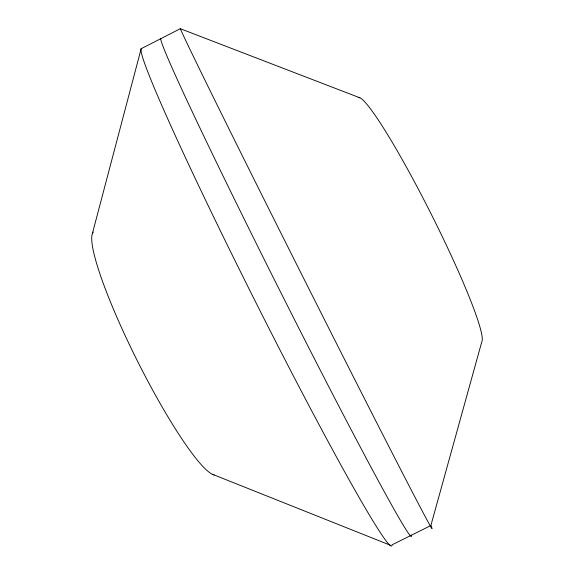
<?xml version="1.0" encoding="UTF-8"?>
<svg xmlns="http://www.w3.org/2000/svg" width="574" height="574" viewBox="0 0 574 574"><rect width="100%" height="100%" fill="white"/><g stroke="black" fill="none" stroke-linecap="round" stroke-linejoin="round"><path stroke-width="0.86" d="M92.414 233.439L141.168 48.704L180.315 28.7L359.812 97.781M141.168 48.704A278.232 11.882 63.3 0 0 260.122 310.936A278.232 11.882 63.3 0 0 392.078 544.819L430.859 525.547L481.794 341.803A136.999 12.98 63.3 0 0 430.572 212.839A136.999 12.98 63.3 0 0 358.37 97.472M212.337 474.239L390.528 545.3M430.859 525.547A278.476 2.224 63.3 0 1 307.937 286.849A278.476 2.224 63.3 0 1 180.315 28.7M411.458 535.183A278.354 7.06 63.3 0 1 284.015 298.903A278.354 7.06 63.3 0 1 160.734 38.709M214.124 474.899A136.189 19.581 63.3 0 1 135.902 357.954A136.189 19.581 63.3 0 1 93.218 232.147"/></g></svg>
